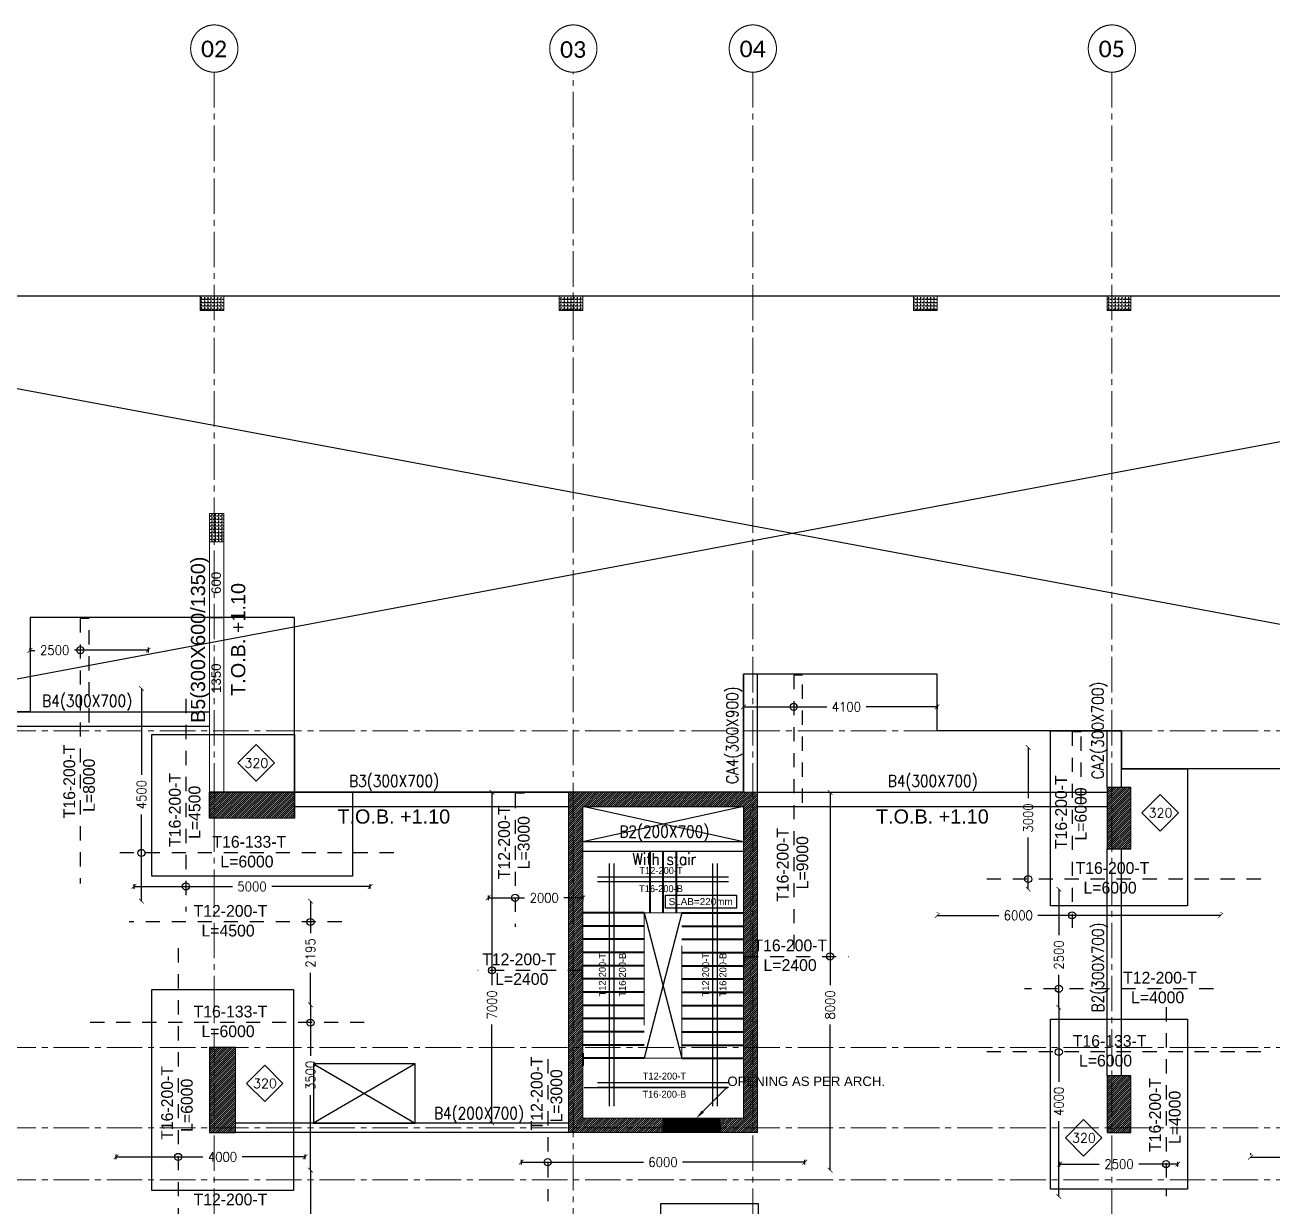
# Model space of a CAD drawing. Header units: millimetres. Extents: x -967280 to 3852, y 2833 to 1955156.
# Drawn here: x -736236 to -709839, y 603781 to 628777 of the extents above; entities that cross this region are included whole.
import ezdxf
from ezdxf import colors
from ezdxf.entities.mleader import LeaderData, LeaderLine
from ezdxf.enums import TextEntityAlignment as Align
from ezdxf.math import Vec2, Vec3

# ---------------------------------------------------------------- set-up
doc = ezdxf.new("R2010")
doc.units = ezdxf.units.MM
doc.header["$LTSCALE"] = 1000
doc.header["$PDMODE"] = 35
doc.header["$PDSIZE"] = 25
for name, pattern in [('$0$DASHED2', [0.375, 0.25, -0.125]), ('B05-FIRST FLOOR PLAN$0$DLINE', [0.55, 0.3, -0.25]), ('Columns_Structural070816$0$CENTER2', [1.125, 0.75, -0.125, 0.125, -0.125]), ('HIDDEN', [0.375, 0.25, -0.125]), ('HRZN_Line-Ptrn-Sold', [9144001.0, 9144000.0, -1]), ('Overhead', [3.96875, 2.38125, -1.5875]), ('XREF-ST-FRAMING 1ST FLOOR$0$CENTER', [50.8, 31.75, -6.35, 6.35, -6.35])]:
    doc.linetypes.add(name, pattern=pattern)
for name, color, linetype, lineweight in [('A-AX-ATT-100', 7, 'HRZN_Line-Ptrn-Sold', 18), ('A-STAIR', 1, 'HRZN_Line-Ptrn-Sold', 13), ('BEAMS', 3, 'HRZN_Line-Ptrn-Sold', 18), ('S - column', 6, 'Continuous', 60), ('S - stair', 3, 'Continuous', 40), ('ST-000-AXIS', 9, 'Columns_Structural070816$0$CENTER2', 9), ('ST-203-SLAB-TXT', 7, 'Continuous', 30), ('ST-206-SLAB-DIM', 1, 'Continuous', 20), ('ST-RFT-BOT', 2, '$0$DASHED2', 30), ('ST-RFT-TOP', 5, '$0$DASHED2', 30)]:
    doc.layers.add(name, color=color, linetype=linetype, lineweight=lineweight)
for name, color, linetype in [('B05-FIRST FLOOR PLAN$0$STR_ROOF RFT$0$S-SYMB', 30, 'Continuous'), ('R.C. footing', 4, 'Continuous'), ('S - col hach', 1, 'Continuous'), ('S - dot', 1, 'Continuous'), ('S -Beams', 2, 'Continuous'), ('S-OPENING', 4, 'Continuous'), ('S-TEXT', 2, 'Continuous'), ('SLAB', 210, 'Continuous')]:
    doc.layers.add(name, color=color, linetype=linetype)
doc.styles.add('Arial_3', font='arial.ttf', dxfattribs={"height": 7999.15942})
doc.styles.add('B05-FIRST FLOOR PLAN$0$XS-Roof RFT$0$T25-100', font='STENCIL.shx', dxfattribs={"height": 250})
doc.styles.add('Calibri_2', font='calibri.ttf', dxfattribs={"height": 300})
doc.styles.add('ROMANC', font='romanc.shx')
doc.styles.add('ST-DIM', font='romans.shx', dxfattribs={"width": 0.85})
doc.styles.add('TUNELNO', font='romans.shx', dxfattribs={"width": 0.9})
doc.styles.add('TXT DIM 25', font='arial.ttf')
doc.styles.add('XREF-ST-FRAMING 1ST FLOOR$0$STRECTURAL', font='arial.ttf')
doc.dimstyles.new('Copy(2) of DSEC', dxfattribs={"dimtxt": 200, "dimasz": 100, "dimexe": 50, "dimexo": 80, "dimgap": 100, "dimtad": 1, "dimdec": 0, "dimrnd": 5, "dimzin": 0, "dimdsep": 46, "dimtxsty": 'TUNELNO', "dimblk": 'ARCHTICK', "dimcen": 0.09, "dimclrd": 1, "dimclre": 1, "dimclrt": 3, "dimadec": 0, "dimazin": 0, "dimtfac": 0.78125, "dimtdec": 0, "dimtix": 1, "dimtmove": 2, "dimatfit": 3, "dimldrblk": 'ARCHTICK', "dimfxl": 1, "dimtolj": 1, "dimtzin": 0, "dimarcsym": 0})
pattern_1 = [(45, (193250.144, -596912.31), (-22.4506403, 22.4506403), [])]
pattern_2 = [(90, (613578.686, -423037.37), (-69.85, 4e-15), [50.8, -19.05]), (180, (613578.686, -423037.37), (-9e-15, -69.85), [50.8, -19.05])]

# ---------------------------------------------------------------- blocks, each defined once
blk = doc.blocks.new('FROM FOUNDATION TO UPPER LOWER BASEMENT_COLUMNS(new2)')
at = {"layer": 'S - col hach'}
h = blk.add_hatch(dxfattribs=at)
h.set_pattern_fill('ANSI31', color=256, scale=10)
h.set_pattern_definition([(45, (193250.144, -596912.31), (-22.4506403, 22.4506403), [])])
h.paths.add_polyline_path([(427199, 635190), (427199, 635740), (425399, 635740), (425399, 635190)])
h = blk.add_hatch(dxfattribs=at)
h.set_pattern_fill('ANSI31', color=256, scale=10)
h.set_pattern_definition([(45, (907727.56, 223202.353), (-22.4506403, 22.4506403), [])])
h.paths.add_polyline_path([(436699, 635440), (436699, 628840), (436199, 628840), (436199, 628540), (436999, 628540), (436999, 635740), (432999, 635740), (432999, 628540), (433299, 628540), (434999, 628540), (434999, 628840), (433299, 628840), (433299, 635440)])
h = blk.add_hatch(dxfattribs=at)
h.set_pattern_fill('ANSI31', color=256, scale=10)
h.set_pattern_definition(pattern_1)
h.paths.add_polyline_path([(444899, 634540), (444899, 635840), (444399, 635840), (444399, 634540)])
h = blk.add_hatch(dxfattribs=at)
h.set_pattern_fill('ANSI31', color=256, scale=10)
h.set_pattern_definition([(45, (-119733.897, -851549.915), (-22.4506403, 22.4506403), [])])
h.paths.add_polyline_path([(425949, 630340), (425399, 630340), (425399, 628540), (425949, 628540)])
h = blk.add_hatch(dxfattribs=at)
h.set_pattern_fill('ANSI31', color=256, scale=10)
h.set_pattern_definition(pattern_1)
h.paths.add_polyline_path([(444899, 628540), (444899, 629740), (444399, 629740), (444399, 628540)])
at = {"layer": 'S - column', "lineweight": 15}
for points in [[(427199, 635190), (425399, 635190), (425399, 635740), (427199, 635740)], [(444399, 634540), (444899, 634540), (444899, 635840), (444399, 635840)], [(425949, 630340), (425399, 630340), (425399, 628540), (425949, 628540)], [(444399, 628540), (444899, 628540), (444899, 629740), (444399, 629740)]]:
    blk.add_lwpolyline(points, close=True, dxfattribs=at)
blk.add_lwpolyline([(433299, 628840), (433299, 635440), (436699, 635440), (436699, 628840), (436199, 628840), (436199, 628540), (436999, 628540), (436999, 635740), (432999, 635740), (432999, 628540), (433299, 628540), (434999, 628540), (434999, 628840), (433299, 628840)], dxfattribs=at)
at = {"layer": 'ST-RFT-BOT', "color": 7, "linetype": 'Continuous', "ltscale": 30}
blk.add_line((427199, 635190), (427199, 635559), dxfattribs=at)
for points in [[(427199, 635190), (427199, 635740), (425399, 635740), (425399, 635190)], [(425399, 635190), (425399, 635740), (427199, 635740), (427199, 635190)], [(444899, 635840), (444399, 635840), (444399, 634540), (444899, 634540)], [(425949, 630340), (425399, 630340), (425399, 628540), (425949, 628540)], [(444899, 629740), (444399, 629740), (444399, 628540), (444899, 628540)]]:
    blk.add_lwpolyline(points, dxfattribs=at)
blk = doc.blocks.new('str col s')
at = {"layer": 'S - col hach', "true_color": 0xcd6928}
h = blk.add_hatch(dxfattribs=at)
h.set_pattern_fill('ANGLE', color=32, scale=10, angle=90)
h.set_pattern_definition(pattern_2)
h.paths.add_polyline_path([(-18450, -300), (-18450, 0), (-18950, 0), (-18950, -300)])
h = blk.add_hatch(dxfattribs=at)
h.set_pattern_fill('ANGLE', color=32, scale=10, angle=90)
h.set_pattern_definition(pattern_2)
h.paths.add_polyline_path([(-3850, 0), (-3850, -300), (-3350, -300), (-3350, 0)])
h = blk.add_hatch(dxfattribs=at)
h.set_pattern_fill('ANGLE', color=32, scale=10, angle=90)
h.set_pattern_definition(pattern_2)
h.paths.add_polyline_path([(-10850, -300), (-10850, 0), (-11350, 0), (-11350, -300)])
h = blk.add_hatch(dxfattribs=at)
h.set_pattern_fill('ANGLE', color=32, scale=10, angle=90)
h.set_pattern_definition(pattern_2)
h.paths.add_polyline_path([(750, 0), (250, 0), (250, -300), (750, -300)])
at = {"layer": 'S - column', "lineweight": 15}
for points in [[(-18450, 0), (-18950, 0), (-18950, -300), (-18450, -300)], [(-3350, 0), (-3850, 0), (-3850, -300), (-3350, -300)], [(-10850, 0), (-11350, 0), (-11350, -300), (-10850, -300)], [(750, 0), (250, 0), (250, -300), (750, -300)]]:
    blk.add_lwpolyline(points, close=True, dxfattribs=at)
blk = doc.blocks.new('str col up n')
at = {"layer": 'S - col hach', "true_color": 0xcd6928}
h = blk.add_hatch(dxfattribs=at)
h.set_pattern_fill('ANGLE', color=32, scale=10, angle=90)
h.set_pattern_definition([(90, (-425698.87, -541339.72), (-69.85, 4e-15), [50.8, -19.05]), (180, (-425698.87, -541339.72), (-9e-15, -69.85), [50.8, -19.05])])
h.paths.add_polyline_path([(0, 300), (-300, 300), (-300, -300), (0, -300)])
at = {"layer": 'S - column', "lineweight": 15}
blk.add_lwpolyline([(0, 300), (-300, 300), (-300, -300), (0, -300)], close=True, dxfattribs=at)
blk = doc.blocks.new('_ArchTick')
at = {"color": 0, "linetype": 'ByBlock', "const_width": 0.15}
blk.add_lwpolyline([(-0.5, -0.5), (0.5, 0.5)], dxfattribs=at)
blk = doc.blocks.new('*D591')
at = {"layer": 'Defpoints', "color": 0, "transparency": 16777216}
for p in [(-719163, 612537), (-719193, 604539), (-719163, 604539)]:
    blk.add_point(p, dxfattribs=at)
at = {"layer": 'ST-206-SLAB-DIM', "color": 1, "lineweight": -2, "transparency": 16777216}
for p, q in [((-719193, 612537), (-719193, 608455)), ((-719193, 604539), (-719193, 607621))]:
    blk.add_line(p, q, dxfattribs=at)
at = {"layer": 'ST-206-SLAB-DIM', "color": 1, "lineweight": -2, "transparency": 16777216, "xscale": 100, "yscale": 100, "zscale": 100}
for p, rotation in [((-719193, 612537), 90), ((-719193, 604539), 270)]:
    blk.add_blockref('_ArchTick', p, dxfattribs=dict(at, rotation=rotation))
at = {"layer": 'ST-206-SLAB-DIM', "color": 3, "transparency": 16777216, "insert": (-719193, 608038), "char_height": 200, "attachment_point": 5, "rotation": 90, "style": 'TUNELNO'}
blk.add_mtext('\\A1;8000', dxfattribs=at)
blk = doc.blocks.new('*D592')
at = {"layer": 'Defpoints', "color": 0, "transparency": 16777216}
for p in [(-726309, 612537), (-726351, 605539), (-726309, 605539)]:
    blk.add_point(p, dxfattribs=at)
at = {"layer": 'ST-206-SLAB-DIM', "color": 1, "lineweight": -2, "transparency": 16777216}
for p, q in [((-726389, 612537), (-726401, 612537)), ((-726351, 612537), (-726351, 608455)), ((-726351, 605539), (-726351, 607621)), ((-726389, 605539), (-726401, 605539))]:
    blk.add_line(p, q, dxfattribs=at)
at = {"layer": 'ST-206-SLAB-DIM', "color": 1, "lineweight": -2, "transparency": 16777216, "xscale": 100, "yscale": 100, "zscale": 100}
for p, rotation in [((-726351, 612537), 90), ((-726351, 605539), 270)]:
    blk.add_blockref('_ArchTick', p, dxfattribs=dict(at, rotation=rotation))
at = {"layer": 'ST-206-SLAB-DIM', "color": 3, "transparency": 16777216, "insert": (-726351, 608038), "char_height": 200, "attachment_point": 5, "rotation": 90, "style": 'TUNELNO'}
blk.add_mtext('\\A1;7000', dxfattribs=at)
blk = doc.blocks.new('*D593')
at = {"layer": 'Defpoints', "color": 0, "transparency": 16777216}
for p in [(-714323, 607985), (-714353, 603984), (-714323, 603984)]:
    blk.add_point(p, dxfattribs=at)
at = {"layer": 'ST-206-SLAB-DIM', "color": 1, "lineweight": -2, "transparency": 16777216}
for p, q in [((-714353, 607985), (-714353, 606413)), ((-714353, 603984), (-714353, 605578))]:
    blk.add_line(p, q, dxfattribs=at)
at = {"layer": 'ST-206-SLAB-DIM', "color": 1, "lineweight": -2, "transparency": 16777216, "xscale": 100, "yscale": 100, "zscale": 100}
for p, rotation in [((-714353, 607985), 90), ((-714353, 603984), 270)]:
    blk.add_blockref('_ArchTick', p, dxfattribs=dict(at, rotation=rotation))
at = {"layer": 'ST-206-SLAB-DIM', "color": 3, "transparency": 16777216, "insert": (-714353, 605995), "char_height": 200, "attachment_point": 5, "rotation": 90, "style": 'TUNELNO'}
blk.add_mtext('\\A1;4000', dxfattribs=at)
blk = doc.blocks.new('*D594')
at = {"layer": 'Defpoints', "color": 0, "transparency": 16777216}
for p in [(-733740, 614735), (-733770, 610234), (-733740, 610234)]:
    blk.add_point(p, dxfattribs=at)
at = {"layer": 'ST-206-SLAB-DIM', "color": 1, "lineweight": -2, "transparency": 16777216}
for p, q in [((-733770, 614735), (-733770, 612905)), ((-733770, 610234), (-733770, 612070))]:
    blk.add_line(p, q, dxfattribs=at)
at = {"layer": 'ST-206-SLAB-DIM', "color": 1, "lineweight": -2, "transparency": 16777216, "xscale": 100, "yscale": 100, "zscale": 100}
for p, rotation in [((-733770, 614735), 90), ((-733770, 610234), 270)]:
    blk.add_blockref('_ArchTick', p, dxfattribs=dict(at, rotation=rotation))
at = {"layer": 'ST-206-SLAB-DIM', "color": 3, "transparency": 16777216, "insert": (-733770, 612487), "char_height": 200, "attachment_point": 5, "rotation": 90, "style": 'TUNELNO'}
blk.add_mtext('\\A1;4500', dxfattribs=at)
blk = doc.blocks.new('*D595')
at = {"layer": 'Defpoints', "color": 0, "transparency": 16777216}
for p in [(-730163, 608040), (-730193, 604539), (-730163, 604539)]:
    blk.add_point(p, dxfattribs=at)
at = {"layer": 'ST-206-SLAB-DIM', "color": 1, "lineweight": -2, "transparency": 16777216}
for p, q in [((-730193, 608040), (-730193, 606963)), ((-730193, 604539), (-730193, 606128))]:
    blk.add_line(p, q, dxfattribs=at)
at = {"layer": 'ST-206-SLAB-DIM', "color": 1, "lineweight": -2, "transparency": 16777216, "xscale": 100, "yscale": 100, "zscale": 100}
for p, rotation in [((-730193, 608040), 90), ((-730193, 604539), 270)]:
    blk.add_blockref('_ArchTick', p, dxfattribs=dict(at, rotation=rotation))
at = {"layer": 'ST-206-SLAB-DIM', "color": 3, "transparency": 16777216, "insert": (-730193, 606545), "char_height": 200, "attachment_point": 5, "rotation": 90, "style": 'TUNELNO'}
blk.add_mtext('\\A1;3500', dxfattribs=at)
blk = doc.blocks.new('*D602')
at = {"layer": 'Defpoints', "color": 0, "transparency": 16777216}
for p in [(-714971, 613485), (-715001, 610484), (-714971, 610484)]:
    blk.add_point(p, dxfattribs=at)
at = {"layer": 'ST-206-SLAB-DIM', "color": 1, "lineweight": -2, "transparency": 16777216}
for p, q in [((-715001, 613485), (-715001, 612413)), ((-715001, 610484), (-715001, 611578))]:
    blk.add_line(p, q, dxfattribs=at)
at = {"layer": 'ST-206-SLAB-DIM', "color": 1, "lineweight": -2, "transparency": 16777216, "xscale": 100, "yscale": 100, "zscale": 100}
for p, rotation in [((-715001, 613485), 90), ((-715001, 610484), 270)]:
    blk.add_blockref('_ArchTick', p, dxfattribs=dict(at, rotation=rotation))
at = {"layer": 'ST-206-SLAB-DIM', "color": 3, "transparency": 16777216, "insert": (-715001, 611995), "char_height": 200, "attachment_point": 5, "rotation": 90, "style": 'TUNELNO'}
blk.add_mtext('\\A1;3000', dxfattribs=at)
blk = doc.blocks.new('*D604')
at = {"layer": 'Defpoints', "color": 0, "transparency": 16777216}
for p in [(-710296, 604817), (-706796, 604817), (-706796, 604817)]:
    blk.add_point(p, dxfattribs=at)
at = {"layer": 'ST-206-SLAB-DIM', "color": 1, "lineweight": -2, "transparency": 16777216}
for p, q in [((-710296, 604897), (-710296, 604867)), ((-710296, 604817), (-708963, 604817)), ((-706796, 604817), (-708129, 604817)), ((-706796, 604897), (-706796, 604867))]:
    blk.add_line(p, q, dxfattribs=at)
at = {"layer": 'ST-206-SLAB-DIM', "color": 1, "lineweight": -2, "transparency": 16777216, "xscale": 100, "yscale": 100, "zscale": 100, "rotation": 180}
blk.add_blockref('_ArchTick', (-710296, 604817), dxfattribs=at)
at = {"layer": 'ST-206-SLAB-DIM', "color": 1, "lineweight": -2, "transparency": 16777216, "xscale": 100, "yscale": 100, "zscale": 100}
blk.add_blockref('_ArchTick', (-706796, 604817), dxfattribs=at)
at = {"layer": 'ST-206-SLAB-DIM', "color": 3, "transparency": 16777216, "insert": (-708546, 604817), "char_height": 200, "attachment_point": 5, "style": 'TUNELNO'}
blk.add_mtext('\\A1;3500', dxfattribs=at)
blk = doc.blocks.new('*D606')
at = {"layer": 'Defpoints', "color": 0, "transparency": 16777216}
for p in [(-730306, 604821), (-734307, 604691), (-730306, 604691)]:
    blk.add_point(p, dxfattribs=at)
at = {"layer": 'ST-206-SLAB-DIM', "color": 1, "lineweight": -2, "transparency": 16777216}
for p, q in [((-734307, 604771), (-734307, 604871)), ((-734307, 604821), (-732471, 604821)), ((-730306, 604821), (-731637, 604821)), ((-730306, 604771), (-730306, 604871))]:
    blk.add_line(p, q, dxfattribs=at)
at = {"layer": 'ST-206-SLAB-DIM', "color": 1, "lineweight": -2, "transparency": 16777216, "xscale": 100, "yscale": 100, "zscale": 100, "rotation": 180}
blk.add_blockref('_ArchTick', (-734307, 604821), dxfattribs=at)
at = {"layer": 'ST-206-SLAB-DIM', "color": 1, "lineweight": -2, "transparency": 16777216, "xscale": 100, "yscale": 100, "zscale": 100}
blk.add_blockref('_ArchTick', (-730306, 604821), dxfattribs=at)
at = {"layer": 'ST-206-SLAB-DIM', "color": 3, "transparency": 16777216, "insert": (-732054, 604821), "char_height": 200, "attachment_point": 5, "style": 'TUNELNO'}
blk.add_mtext('\\A1;4000', dxfattribs=at)
blk = doc.blocks.new('*D607')
at = {"layer": 'Defpoints', "color": 0, "transparency": 16777216}
for p in [(-733927, 610414), (-728926, 610545), (-728926, 610414)]:
    blk.add_point(p, dxfattribs=at)
at = {"layer": 'ST-206-SLAB-DIM', "color": 1, "lineweight": -2, "transparency": 16777216}
for p, q in [((-733927, 610494), (-733927, 610595)), ((-728926, 610494), (-728926, 610595)), ((-733927, 610545), (-731846, 610545)), ((-728926, 610545), (-731012, 610545))]:
    blk.add_line(p, q, dxfattribs=at)
at = {"layer": 'ST-206-SLAB-DIM', "color": 1, "lineweight": -2, "transparency": 16777216, "xscale": 100, "yscale": 100, "zscale": 100, "rotation": 180}
blk.add_blockref('_ArchTick', (-733927, 610545), dxfattribs=at)
at = {"layer": 'ST-206-SLAB-DIM', "color": 1, "lineweight": -2, "transparency": 16777216, "xscale": 100, "yscale": 100, "zscale": 100}
blk.add_blockref('_ArchTick', (-728926, 610545), dxfattribs=at)
at = {"layer": 'ST-206-SLAB-DIM', "color": 3, "transparency": 16777216, "insert": (-731429, 610545), "char_height": 200, "attachment_point": 5, "style": 'TUNELNO'}
blk.add_mtext('\\A1;5000', dxfattribs=at)
blk = doc.blocks.new('*D608')
at = {"layer": 'Defpoints', "color": 0, "transparency": 16777216}
for p in [(-726430, 610435), (-724429, 610435), (-724429, 610304)]:
    blk.add_point(p, dxfattribs=at)
at = {"layer": 'ST-206-SLAB-DIM', "color": 1, "lineweight": -2, "transparency": 16777216}
for p, q in [((-726430, 610355), (-726430, 610254)), ((-724429, 610355), (-724429, 610254)), ((-726430, 610304), (-725662, 610304)), ((-724429, 610304), (-724828, 610304))]:
    blk.add_line(p, q, dxfattribs=at)
at = {"layer": 'ST-206-SLAB-DIM', "color": 1, "lineweight": -2, "transparency": 16777216, "xscale": 100, "yscale": 100, "zscale": 100, "rotation": 180}
blk.add_blockref('_ArchTick', (-726430, 610304), dxfattribs=at)
at = {"layer": 'ST-206-SLAB-DIM', "color": 1, "lineweight": -2, "transparency": 16777216, "xscale": 100, "yscale": 100, "zscale": 100}
blk.add_blockref('_ArchTick', (-724429, 610304), dxfattribs=at)
at = {"layer": 'ST-206-SLAB-DIM', "color": 3, "transparency": 16777216, "insert": (-725245, 610304), "char_height": 200, "attachment_point": 5, "style": 'TUNELNO'}
blk.add_mtext('\\A1;2000', dxfattribs=at)
blk = doc.blocks.new('*D609')
at = {"layer": 'Defpoints', "color": 0, "transparency": 16777216}
for p in [(-721029, 614476), (-716929, 614479), (-716929, 614346)]:
    blk.add_point(p, dxfattribs=at)
at = {"layer": 'ST-206-SLAB-DIM', "color": 1, "lineweight": -2, "transparency": 16777216}
for p, q in [((-721029, 614396), (-721029, 614293)), ((-721029, 614343), (-719265, 614344)), ((-716929, 614346), (-718430, 614345)), ((-716929, 614399), (-716929, 614296))]:
    blk.add_line(p, q, dxfattribs=at)
at = {"layer": 'ST-206-SLAB-DIM', "color": 1, "lineweight": -2, "transparency": 16777216, "xscale": 100, "yscale": 100, "zscale": 100}
for p, rotation in [((-721029, 614343), 180.0407323832053), ((-716929, 614346), 0.0407323832052544)]:
    blk.add_blockref('_ArchTick', p, dxfattribs=dict(at, rotation=rotation))
at = {"layer": 'ST-206-SLAB-DIM', "color": 3, "transparency": 16777216, "insert": (-718848, 614344), "char_height": 200, "attachment_point": 5, "rotation": 0.0407, "style": 'TUNELNO'}
blk.add_mtext('\\A1;4100', dxfattribs=at)
blk = doc.blocks.new('*D610')
at = {"layer": 'Defpoints', "color": 0, "transparency": 16777216}
for p in [(-725729, 604579), (-719728, 604710), (-719728, 604579)]:
    blk.add_point(p, dxfattribs=at)
at = {"layer": 'ST-206-SLAB-DIM', "color": 1, "lineweight": -2, "transparency": 16777216}
for p, q in [((-725729, 604659), (-725729, 604760)), ((-725729, 604710), (-723142, 604710)), ((-719728, 604710), (-722316, 604710)), ((-719728, 604659), (-719728, 604760))]:
    blk.add_line(p, q, dxfattribs=at)
at = {"layer": 'ST-206-SLAB-DIM', "color": 1, "lineweight": -2, "transparency": 16777216, "xscale": 100, "yscale": 100, "zscale": 100, "rotation": 180}
blk.add_blockref('_ArchTick', (-725729, 604710), dxfattribs=at)
at = {"layer": 'ST-206-SLAB-DIM', "color": 1, "lineweight": -2, "transparency": 16777216, "xscale": 100, "yscale": 100, "zscale": 100}
blk.add_blockref('_ArchTick', (-719728, 604710), dxfattribs=at)
at = {"layer": 'ST-206-SLAB-DIM', "color": 3, "transparency": 16777216, "insert": (-722729, 604710), "char_height": 200, "attachment_point": 5, "style": 'TUNELNO'}
blk.add_mtext('\\A1;6000', dxfattribs=at)
blk = doc.blocks.new('*D611')
at = {"layer": 'Defpoints', "color": 0, "transparency": 16777216}
for p in [(-714332, 604539), (-711831, 604669), (-711831, 604539)]:
    blk.add_point(p, dxfattribs=at)
at = {"layer": 'ST-206-SLAB-DIM', "color": 1, "lineweight": -2, "transparency": 16777216}
for p, q in [((-714332, 604619), (-714332, 604719)), ((-714332, 604669), (-713496, 604669)), ((-711831, 604669), (-712662, 604669)), ((-711831, 604619), (-711831, 604719))]:
    blk.add_line(p, q, dxfattribs=at)
at = {"layer": 'ST-206-SLAB-DIM', "color": 1, "lineweight": -2, "transparency": 16777216, "xscale": 100, "yscale": 100, "zscale": 100, "rotation": 180}
blk.add_blockref('_ArchTick', (-714332, 604669), dxfattribs=at)
at = {"layer": 'ST-206-SLAB-DIM', "color": 1, "lineweight": -2, "transparency": 16777216, "xscale": 100, "yscale": 100, "zscale": 100}
blk.add_blockref('_ArchTick', (-711831, 604669), dxfattribs=at)
at = {"layer": 'ST-206-SLAB-DIM', "color": 3, "transparency": 16777216, "insert": (-713079, 604669), "char_height": 200, "attachment_point": 5, "style": 'TUNELNO'}
blk.add_mtext('\\A1;2500', dxfattribs=at)
blk = doc.blocks.new('*D614')
at = {"layer": 'Defpoints', "color": 0, "transparency": 16777216}
for p in [(-716926, 609916), (-710926, 609933), (-710926, 609916)]:
    blk.add_point(p, dxfattribs=at)
at = {"layer": 'ST-206-SLAB-DIM', "color": 1, "lineweight": -2, "transparency": 16777216}
for p, q in [((-716926, 609996), (-716926, 609983)), ((-716926, 609933), (-715624, 609933)), ((-710926, 609933), (-714798, 609933)), ((-710926, 609996), (-710926, 609983))]:
    blk.add_line(p, q, dxfattribs=at)
at = {"layer": 'ST-206-SLAB-DIM', "color": 1, "lineweight": -2, "transparency": 16777216, "xscale": 100, "yscale": 100, "zscale": 100, "rotation": 180}
blk.add_blockref('_ArchTick', (-716926, 609933), dxfattribs=at)
at = {"layer": 'ST-206-SLAB-DIM', "color": 1, "lineweight": -2, "transparency": 16777216, "xscale": 100, "yscale": 100, "zscale": 100}
blk.add_blockref('_ArchTick', (-710926, 609933), dxfattribs=at)
at = {"layer": 'ST-206-SLAB-DIM', "color": 3, "transparency": 16777216, "insert": (-715211, 609933), "char_height": 200, "attachment_point": 5, "style": 'TUNELNO'}
blk.add_mtext('\\A1;6000', dxfattribs=at)
blk = doc.blocks.new('*D620')
at = {"layer": 'Defpoints', "color": 0, "transparency": 16777216}
for p in [(-714322, 610484), (-714352, 607985), (-714322, 607985)]:
    blk.add_point(p, dxfattribs=at)
at = {"layer": 'ST-206-SLAB-DIM', "color": 1, "lineweight": -2, "transparency": 16777216}
for p, q in [((-714352, 610484), (-714352, 609511)), ((-714352, 607985), (-714352, 608677))]:
    blk.add_line(p, q, dxfattribs=at)
at = {"layer": 'ST-206-SLAB-DIM', "color": 1, "lineweight": -2, "transparency": 16777216, "xscale": 100, "yscale": 100, "zscale": 100}
for p, rotation in [((-714352, 610484), 90), ((-714352, 607985), 270)]:
    blk.add_blockref('_ArchTick', p, dxfattribs=dict(at, rotation=rotation))
at = {"layer": 'ST-206-SLAB-DIM', "color": 3, "transparency": 16777216, "insert": (-714352, 609094), "char_height": 200, "attachment_point": 5, "rotation": 90, "style": 'TUNELNO'}
blk.add_mtext('\\A1;2500', dxfattribs=at)
blk = doc.blocks.new('*D621')
at = {"layer": 'Defpoints', "color": 0, "transparency": 16777216}
for p in [(-730163, 610234), (-730193, 608040), (-730163, 608040)]:
    blk.add_point(p, dxfattribs=at)
at = {"layer": 'ST-206-SLAB-DIM', "color": 1, "lineweight": -2, "transparency": 16777216}
for p, q in [((-730193, 610234), (-730193, 609555)), ((-730193, 608040), (-730193, 608720))]:
    blk.add_line(p, q, dxfattribs=at)
at = {"layer": 'ST-206-SLAB-DIM', "color": 1, "lineweight": -2, "transparency": 16777216, "xscale": 100, "yscale": 100, "zscale": 100}
for p, rotation in [((-730193, 610234), 90), ((-730193, 608040), 270)]:
    blk.add_blockref('_ArchTick', p, dxfattribs=dict(at, rotation=rotation))
at = {"layer": 'ST-206-SLAB-DIM', "color": 3, "transparency": 16777216, "insert": (-730193, 609137), "char_height": 200, "attachment_point": 5, "rotation": 90, "style": 'TUNELNO'}
blk.add_mtext('\\A1;2195', dxfattribs=at)
blk = doc.blocks.new('*D622')
at = {"layer": 'Defpoints', "color": 0, "transparency": 16777216}
for p in [(-730163, 604539), (-730193, 601740), (-730163, 601740)]:
    blk.add_point(p, dxfattribs=at)
at = {"layer": 'ST-206-SLAB-DIM', "color": 1, "lineweight": -2, "transparency": 16777216}
for p, q in [((-730243, 604539), (-730243, 604539)), ((-730193, 604539), (-730193, 603555)), ((-730193, 601740), (-730193, 602720)), ((-730243, 601740), (-730243, 601740))]:
    blk.add_line(p, q, dxfattribs=at)
at = {"layer": 'ST-206-SLAB-DIM', "color": 1, "lineweight": -2, "transparency": 16777216, "xscale": 100, "yscale": 100, "zscale": 100}
for p, rotation in [((-730193, 604539), 89.99795306700649), ((-730193, 601740), 269.9979530670066)]:
    blk.add_blockref('_ArchTick', p, dxfattribs=dict(at, rotation=rotation))
at = {"layer": 'ST-206-SLAB-DIM', "color": 3, "transparency": 16777216, "insert": (-730193, 603137), "char_height": 200, "attachment_point": 5, "rotation": 89.998, "style": 'TUNELNO'}
blk.add_mtext('\\A1;2800', dxfattribs=at)
blk = doc.blocks.new('*D647')
at = {"layer": 'Defpoints', "color": 0, "transparency": 16777216}
for p in [(-736129, 615676), (-733629, 615679), (-733629, 615544)]:
    blk.add_point(p, dxfattribs=at)
at = {"layer": 'ST-206-SLAB-DIM', "color": 1, "lineweight": -2, "transparency": 16777216}
for p, q in [((-736129, 615596), (-736128, 615491)), ((-733629, 615599), (-733628, 615494)), ((-736129, 615541), (-736024, 615541)), ((-733629, 615544), (-735189, 615542))]:
    blk.add_line(p, q, dxfattribs=at)
at = {"layer": 'ST-206-SLAB-DIM', "color": 1, "lineweight": -2, "transparency": 16777216, "xscale": 100, "yscale": 100, "zscale": 100}
for p, rotation in [((-736129, 615541), 180.066801050317), ((-733629, 615544), 0.0668010503170293)]:
    blk.add_blockref('_ArchTick', p, dxfattribs=dict(at, rotation=rotation))
at = {"layer": 'ST-206-SLAB-DIM', "color": 3, "transparency": 16777216, "insert": (-735607, 615544), "char_height": 200, "attachment_point": 5, "rotation": 0.0668, "style": 'TUNELNO'}
blk.add_mtext('\\A1;2500', dxfattribs=at)
blk = doc.blocks.new('Grid - HRZN_G-Datm-Grid-Head-1554275-FIRST FLOOR FFL_1_')
at = {"layer": 'A-AX-ATT-100'}
blk.add_circle((0, 0), 5, dxfattribs=at)
blk = doc.blocks.new('AXES-00')
at = {"layer": 'ST-000-AXIS'}
for p, q in [((525498.9, 750979.6), (525498.9, 695813.8)), ((533098.9, 695813.8), (533098.9, 750979.6)), ((536898.9, 750979.6), (536898.9, 695813.8)), ((544498.9, 750979.6), (544498.9, 695813.8)), ((575723.2, 737039.7), (505674.3, 737039.7)), ((575723.2, 730339.7), (505674.3, 730339.7)), ((575723.2, 728639.7), (505674.3, 728639.7)), ((575723.2, 727539.7), (505674.3, 727539.7))]:
    blk.add_line(p, q, dxfattribs=at)
at = {"layer": 'A-AX-ATT-100', "xscale": 99.99999999999993, "yscale": 99.99999999999993, "zscale": 99.99999999999993, "rotation": 180}
for p in [(525498.9, 751479.6), (536898.9, 751479.6), (544498.9, 751479.6)]:
    blk.add_blockref('Grid - HRZN_G-Datm-Grid-Head-1554275-FIRST FLOOR FFL_1_', p, dxfattribs=at)
at = {"layer": 'A-AX-ATT-100', "xscale": 99.99999999999993, "yscale": 99.99999999999993, "zscale": 99.99999999999993}
blk.add_blockref('Grid - HRZN_G-Datm-Grid-Head-1554275-FIRST FLOOR FFL_1_', (533098.9, 751479.6), dxfattribs=at)
at = {"layer": 'A-AX-ATT-100', "linetype": 'Continuous', "lineweight": 13, "char_height": 350, "width": 673.417, "attachment_point": 1, "style": 'Calibri_2'}
for s, insert in [('02', (525218, 751647.5)), ('03', (532817.7, 751634.5)), ('04', (536618, 751647.5)), ('05', (544218, 751647.5))]:
    blk.add_mtext(s, dxfattribs=dict(at, insert=insert))

msp = doc.modelspace()

# ---------------------------------------------------------------- hatches: boundary and pattern name
at = {"layer": 'S-OPENING', "ltscale": 30, "transparency": 33554483}
h = msp.add_hatch(dxfattribs=at)
h.set_pattern_fill('ANSI37', scale=5)
h.set_pattern_definition([(45, (167355.478, -97374.43), (-11.22532015, 11.22532015), []), (135, (167355.478, -97374.43), (-11.22532015, -11.22532015), [])])
h.paths.add_polyline_path([(-722728.7, 605637.4), (-721528.7, 605637.4), (-721528.7, 605337.4), (-722728.7, 605337.4)])

# ---------------------------------------------------------------- linework, layer by layer
at = {"layer": 'A-STAIR', "linetype": 'Overhead'}
msp.add_lwpolyline([(-722328.7, 609987.4), (-723128.7, 609987.4), (-723128.7, 606907.4), (-722328.7, 606907.4)], close=True, dxfattribs=at)
at = {"layer": 'B05-FIRST FLOOR PLAN$0$STR_ROOF RFT$0$S-SYMB'}
for centre in [(-735064.2, 615545.2), (-719964.2, 614345.2), (-733770.3, 611255.1), (-732829.5, 610544.8), (-715000.6, 610701.3), (-725861.4, 610304.5), (-730192.6, 609793), (-714070.5, 609932.6), (-719192.7, 609062.6), (-726350.9, 608768.6), (-714352.5, 608379.7), (-730192.6, 607663), (-714352.6, 607041.6), (-732992.8, 604821.4), (-725171, 604710), (-712082.2, 604669.1)]:
    msp.add_circle(centre, 75, dxfattribs=at)
at = {"layer": 'BEAMS'}
for p, q in [((-732328.7, 612537.4), (-732328.7, 617837.4)), ((-732028.7, 617837.4), (-732028.7, 612537.4))]:
    msp.add_line(p, q, dxfattribs=at)
at = {"layer": 'R.C. footing'}
msp.add_lwpolyline([(-692993.7, 623037.4), (-746928.7, 623037.4), (-746928.7, 578037.4), (-692993.7, 578037.4)], close=True, dxfattribs=at)
at = {"layer": 'S - dot'}
for p, q in [((-693293.7, 613037.4), (-746928.7, 623037.4)), ((-740128.7, 614237.4), (-693293.7, 623037.4)), ((-721028.7, 612237.4), (-724428.7, 611487.4)), ((-721028.7, 611487.4), (-724428.7, 612237.4)), ((-727978.7, 606787.4), (-730128.7, 605537.4)), ((-730128.7, 606787.4), (-727978.7, 605537.4))]:
    msp.add_line(p, q, dxfattribs=at)
at = {"layer": 'S - stair', "linetype": 'HIDDEN', "ltscale": 500}
for p, q in [((-723004.2, 609987.4), (-723004.2, 611287.4)), ((-722724.2, 609987.4), (-722724.2, 611287.4)), ((-722444.2, 609987.4), (-722444.2, 611287.4)), ((-723128.7, 609987.4), (-724428.7, 609987.4)), ((-722328.7, 609987.4), (-721028.7, 609987.4)), ((-723128.7, 609707.4), (-724428.7, 609707.4)), ((-722328.7, 609707.4), (-721028.7, 609707.4)), ((-723128.7, 609427.4), (-724428.7, 609427.4)), ((-722328.7, 609427.4), (-721028.7, 609427.4)), ((-723128.7, 609147.4), (-724428.7, 609147.4)), ((-722328.7, 609147.4), (-721028.7, 609147.4)), ((-723128.7, 608867.4), (-724428.7, 608867.4)), ((-722328.7, 608867.4), (-721028.7, 608867.4)), ((-723128.7, 608587.4), (-724428.7, 608587.4)), ((-722328.7, 608587.4), (-721028.7, 608587.4)), ((-723128.7, 608307.4), (-724428.7, 608307.4)), ((-722328.7, 608307.4), (-721028.7, 608307.4)), ((-723128.7, 608027.4), (-724428.7, 608027.4)), ((-722328.7, 608027.4), (-721028.7, 608027.4)), ((-723128.7, 607747.4), (-724428.7, 607747.4)), ((-722328.7, 607747.4), (-721028.7, 607747.4)), ((-723128.7, 607467.4), (-724428.7, 607467.4)), ((-722328.7, 607467.4), (-721028.7, 607467.4)), ((-723128.7, 607187.4), (-724428.7, 607187.4)), ((-722328.7, 607187.4), (-721028.7, 607187.4)), ((-723128.7, 606907.4), (-724428.7, 606907.4)), ((-722328.7, 606907.4), (-721028.7, 606907.4))]:
    msp.add_line(p, q, dxfattribs=at)
at = {"layer": 'S - stair', "ltscale": 500}
msp.add_line((-724428.7, 607017.4), (-724428.7, 606747.4), dxfattribs=at)
at = {"layer": 'S -Beams'}
for p, q in [((-721028.7, 612537.4), (-721028.7, 615037.4)), ((-720728.7, 612537.4), (-720728.7, 615037.4)), ((-738828.7, 614237.4), (-732328.7, 614237.4)), ((-738828.7, 613937.4), (-732328.7, 613937.4)), ((-730528.7, 612537.4), (-724728.7, 612537.4)), ((-720728.7, 612537.4), (-713328.7, 612537.4)), ((-730528.7, 612237.4), (-724728.7, 612237.4)), ((-720728.7, 612237.4), (-713328.7, 612237.4)), ((-721028.7, 611287.4), (-724428.7, 611287.4)), ((-724728.7, 605537.4), (-731778.7, 605537.4)), ((-724728.7, 605337.4), (-731778.7, 605337.4))]:
    msp.add_line(p, q, dxfattribs=at)
at = {"layer": 'S -Beams', "ltscale": 30}
for p, q in [((-713328.7, 612637.4), (-713328.7, 613837.4)), ((-713028.7, 612637.4), (-713028.7, 613837.4)), ((-713328.7, 606537.4), (-713328.7, 611337.4)), ((-713028.7, 606537.4), (-713028.7, 611337.4))]:
    msp.add_line(p, q, dxfattribs=at)
at = {"layer": 'S -Beams', "color": 4, "ltscale": 30}
msp.add_lwpolyline([(-712857.1, 583987.4), (-712857.1, 588037.4), (-692993.7, 588037.4), (-692993.7, 596837.4), (-695613.7, 596837.4), (-695613.7, 604237.4), (-692993.7, 604237.4), (-692993.7, 613037.4), (-713028.7, 613037.4), (-713028.7, 613837.4), (-716928.7, 613837.4), (-716928.7, 615037.4), (-721028.7, 615037.4), (-721028.7, 612537.4), (-730528.7, 612537.4), (-730528.7, 616237.4), (-736128.7, 616237.4), (-736128.7, 614237.4), (-740128.7, 614237.4), (-740128.7, 608237.4), (-740928.7, 608237.4), (-740928.7, 592837.4), (-740128.7, 592837.4), (-740128.7, 583987.4)], close=True, dxfattribs=at)
at = {"layer": 'S -Beams'}
for points in [[(-724428.7, 612237.4), (-721028.7, 612237.4), (-721028.7, 611487.4), (-724428.7, 611487.4)], [(-727978.7, 606787.4), (-730128.7, 606787.4), (-730128.7, 605537.4), (-727978.7, 605537.4)]]:
    msp.add_lwpolyline(points, close=True, dxfattribs=at)
at = {"layer": 'S-OPENING', "color": 4, "ltscale": 30}
msp.add_lwpolyline([(-722728.7, 605637.4), (-721528.7, 605637.4), (-721528.7, 605337.4), (-722728.7, 605337.4)], close=True, dxfattribs=at)
at = {"layer": 'S-TEXT', "color": 7, "true_color": 0xffffff}
for points in [[(-731341.9, 612771.4), (-730954.7, 613158.6), (-731341.9, 613545.7), (-731729, 613158.6)], [(-712205, 611718.3), (-711817.8, 612105.5), (-712205, 612492.6), (-712592.1, 612105.5)], [(-731161.3, 605990.2), (-730774.2, 606377.4), (-731161.3, 606764.5), (-731548.5, 606377.4)], [(-713826.5, 604837.8), (-713439.3, 605225), (-713826.5, 605612.1), (-714213.6, 605225)]]:
    msp.add_lwpolyline(points, close=True, dxfattribs=at)
at = {"layer": 'SLAB', "color": 2, "linetype": 'Continuous', "ltscale": 30}
for points in [[(-733553.7, 613762.4), (-730528.7, 613762.4), (-730528.7, 612537.4), (-729303.7, 612537.4), (-729303.7, 610762.4), (-733553.7, 610762.4)], [(-714528.7, 613837.4), (-713028.7, 613837.4), (-713028.7, 613037.4), (-711628.8, 613037.4), (-711628.8, 610137.4), (-714528.7, 610137.4)], [(-733553.7, 604112.4), (-733553.7, 608362.4), (-730553.7, 608362.4), (-730553.7, 604112.4)], [(-714528.7, 607737.4), (-711628.7, 607737.4), (-711628.7, 604137.4), (-714528.7, 604137.4)]]:
    msp.add_lwpolyline(points, close=True, dxfattribs=at)
at = {"layer": 'ST-203-SLAB-TXT'}
msp.add_lwpolyline([(-722678.7, 610363), (-721176.2, 610363), (-721176.2, 610083.6), (-722678.7, 610083.6)], close=True, dxfattribs=at)
at = {"layer": 'ST-203-SLAB-TXT', "linetype": 'XREF-ST-FRAMING 1ST FLOOR$0$CENTER', "ltscale": 0.25}
msp.add_lwpolyline([(-720718.4, 603037.3), (-722775, 603037.3), (-722775, 603834.3), (-720718.4, 603834.3)], close=True, dxfattribs=at)
at = {"layer": 'ST-RFT-BOT', "color": 1, "linetype": 'Continuous', "ltscale": 30}
msp.add_line((-732328.7, 616237.4), (-732028.7, 616237.4), dxfattribs=at)
at = {"layer": 'ST-RFT-BOT', "ltscale": 30}
for p, q in [((-723872.9, 611030.2), (-723872.9, 605894.7)), ((-723772.9, 611030.2), (-723772.9, 605894.7)), ((-721684.5, 611030.2), (-721684.5, 605894.7)), ((-721584.5, 611030.2), (-721584.5, 605894.7)), ((-721342, 610741.7), (-724115.4, 610741.7)), ((-721342, 610641.7), (-724115.4, 610641.7)), ((-721342, 606390), (-724115.4, 606390)), ((-721342, 606290), (-724115.4, 606290))]:
    msp.add_line(p, q, dxfattribs=at)
at = {"layer": 'ST-RFT-BOT', "color": 3, "linetype": 'Continuous', "ltscale": 30}
for p, q in [((-722328.7, 609987.4), (-723128.7, 606907.4)), ((-723128.7, 609987.4), (-722328.7, 606907.4))]:
    msp.add_line(p, q, dxfattribs=at)
at = {"layer": 'ST-RFT-TOP', "linetype": 'B05-FIRST FLOOR PLAN$0$DLINE'}
for points in [[(-734874.2, 614017.4), (-734874.2, 616217.4), (-735064.2, 616217.4), (-735064.2, 610607.4)], [(-719774.2, 612317.4), (-719774.2, 615017.4), (-719964.2, 615017.4), (-719964.2, 608907.4)], [(-732829.5, 614512.4), (-732829.5, 610012.4)], [(-713880.5, 612317.4), (-713880.5, 613817.4), (-714070.5, 613817.4), (-714070.5, 609507.4)], [(-728428.7, 611255.1), (-734428.7, 611255.1)], [(-710078.7, 610701.3), (-716078.7, 610701.3)], [(-729528.7, 609793), (-734028.7, 609793)], [(-732992.8, 609237.4), (-732992.8, 603237.4)], [(-721014.3, 608872.6), (-721014.3, 609062.6), (-718804.3, 609062.6)], [(-724443.1, 608578.6), (-724443.1, 608768.6), (-726653.1, 608768.6)], [(-711078.7, 608379.7), (-715078.7, 608379.7)], [(-712082.2, 607987.4), (-712082.2, 603987.4)], [(-729053.7, 607663), (-735053.7, 607663)], [(-725171, 606887.4), (-725171, 603887.4)], [(-710078.7, 607041.6), (-716078.7, 607041.6)]]:
    msp.add_lwpolyline(points, dxfattribs=at)
msp.add_lwpolyline([(-725661.4, 612517.4), (-725848.9, 612517.4, 0.4142136), (-725861.4, 612504.9), (-725861.4, 609692.7)], format="xyb", dxfattribs=at)

# ---------------------------------------------------------------- block references
at = {"layer": 'S - column'}
msp.add_blockref('FROM FOUNDATION TO UPPER LOWER BASEMENT_COLUMNS(new2)', (-1157727.6, -23202.4), dxfattribs=at)
at = {"layer": 'S -Beams'}
msp.add_blockref('AXES-00', (-1257727.6, -123202.4), dxfattribs=at)
at = {"layer": 'ST-RFT-BOT', "color": 1, "linetype": 'Continuous'}
msp.add_blockref('str col s', (-713578.7, 623037.4), dxfattribs=at)
at = {"layer": 'ST-RFT-BOT', "color": 3, "linetype": 'Continuous'}
msp.add_blockref('str col up n', (-732028.7, 618137.4), dxfattribs=at)

# ---------------------------------------------------------------- texts
at = {"layer": 'BEAMS', "color": 1, "style": 'Arial_3'}
for s, height, p in [('B5(300X600/1350)', 300, (-732333, 615765.3)), ('600', 200.14, (-732028.9, 616969.9)), ('T.O.B. +1.10', 300, (-731482.5, 615773)), ('1350', 200.14, (-732028.9, 614952.6))]:
    msp.add_text(s, height=height, rotation=90, dxfattribs=at).set_placement(p, align=Align.BOTTOM_CENTER)
for p in [(-728428.7, 611785), (-717028.7, 611785)]:
    msp.add_text('T.O.B. +1.10', height=300, dxfattribs=at).set_placement(p, align=Align.BOTTOM_CENTER)
at = {"layer": 'S-TEXT', "color": 3, "char_height": 196, "attachment_point": 1, "style": 'ROMANC'}
for insert in [(-731588.3, 613254.6), (-712451.4, 612201.5), (-731407.8, 606473.4), (-714072.9, 605321)]:
    msp.add_mtext_dynamic_manual_height_columns('320', width=592857.868, gutter_width=980, heights=[-196], dxfattribs=dict(at, insert=insert))
at = {"layer": 'ST-203-SLAB-TXT', "style": 'ST-DIM', "width": 0.85}
for s, p in [('CA2(300X700)', (-713528.8, 613847.1)), ('CA4(300X900)', (-721264.4, 613747.1)), ('B2(300X700)', (-713524.6, 608831.8))]:
    msp.add_text(s, height=250, rotation=90, dxfattribs=at).set_placement(p, align=Align.MIDDLE_CENTER)
for s, p in [('B4(300X700)', (-734918.8, 614474.1)), ('B3(300X700)', (-728422.4, 612777.4)), ('B4(300X700)', (-717022.4, 612777.4)), ('B2(200X700)', (-722703.1, 611705.4)), ('With stair', (-722703.1, 611125.5)), ('With stair', (-722703.1, 611125.4)), ('B4(200X700)', (-726625.8, 605745.4))]:
    msp.add_text(s, height=250, dxfattribs=at).set_placement(p, align=Align.MIDDLE_CENTER)
at = {"layer": 'ST-203-SLAB-TXT', "style": 'B05-FIRST FLOOR PLAN$0$XS-Roof RFT$0$T25-100'}
for s, p in [('T16-200-T', (-735173.5, 611986.6)), ('L=8000', (-734756.8, 612123.5)), ('T16-200-T', (-732938.8, 611382.7)), ('T16-200-T', (-714179.7, 611335.7)), ('L=4500', (-732522.1, 611550.8)), ('L=6000', (-713763.1, 611515.6)), ('T12-200-T', (-725970.6, 610698.4)), ('L=3000', (-725554, 610908.1)), ('T16-200-T', (-720073.5, 610218.9)), ('L=9000', (-719656.8, 610484.2)), ('T12-200-T', (-725280.2, 605382.7)), ('T16-200-T', (-733102.1, 605182.7)), ('L=3000', (-724863.6, 605550.8)), ('L=6000', (-732685.4, 605350.8)), ('T16-200-T', (-712191.5, 604927.4)), ('L=4000', (-711774.8, 605095.5))]:
    msp.add_text(s, height=250, rotation=90, dxfattribs=at).set_placement(p)
for s, p in [('T16-133-T', (-732267.1, 611364.4)), ('L=6000', (-732099, 610947.7)), ('T16-200-T', (-713997.7, 610810.6)), ('L=6000', (-713829.6, 610393.9)), ('T12-200-T', (-732667.1, 609902.3)), ('L=4500', (-732499, 609485.6)), ('T16-200-T', (-720816.3, 609171.9)), ('T12-200-T', (-726558.4, 608877.8)), ('L=2400', (-720602.7, 608755.2)), ('T12-200-T', (-712991.4, 608489)), ('L=2400', (-726281.9, 608461.1)), ('L=4000', (-712823.3, 608072.3)), ('T16-133-T', (-732667.1, 607772.2)), ('L=6000', (-732499, 607355.6)), ('T16-133-T', (-714056.9, 607150.9)), ('L=6000', (-713925.9, 606734.2)), ('T12-200-T', (-732667.1, 603795.8))]:
    msp.add_text(s, height=250, dxfattribs=at).set_placement(p)
for s, p in [('T12-200-T', (-722773, 610765.3)), ('T16-200-B', (-722773, 610380.1)), ('T12-200-T', (-722701.3, 606413.5)), ('T16-200-B', (-722701.3, 606030.1))]:
    msp.add_text(s, height=147.03, dxfattribs=at).set_placement(p, align=Align.BOTTOM_CENTER)
for s, p in [('T12-200-T', (-723896.5, 608676.8)), ('T16-200-B', (-723472.8, 608676.8)), ('T12-200-T', (-721709.2, 608676.8)), ('T16-200-B', (-721344.8, 608676.8))]:
    msp.add_text(s, height=147.03, rotation=90, dxfattribs=at).set_placement(p, align=Align.BOTTOM_CENTER)
at = {"layer": 'ST-203-SLAB-TXT', "insert": (-721933.1, 610222.9), "char_height": 149.99, "attachment_point": 5, "style": 'XREF-ST-FRAMING 1ST FLOOR$0$STRECTURAL'}
msp.add_mtext('SLAB=220mm', dxfattribs=at)

# ---------------------------------------------------------------- dimensions: what is measured, and where the dimension line sits
at = {"layer": 'ST-206-SLAB-DIM'}
for base, p1, p2, angle, picture, middle in [((-733628.5, 615543.8), (-736128.7, 615675.8), (-733628.7, 615678.7), 0.0668, '*D647', (-735606.6, 615544.3)), ((-733770.4, 610234.4), (-733740.4, 614735.3), (-733740.4, 610234.4), 270, '*D594', (-733770.4, 612487.4)), ((-716928.6, 614345.7), (-721028.7, 614475.8), (-716928.7, 614478.7), 0.04073, '*D609', (-718847.5, 614344.3)), ((-715000.7, 610484.4), (-714970.7, 613485.3), (-714970.7, 610484.4), 270, '*D602', (-715000.7, 611995.4)), ((-726350.9, 605538.7), (-726308.9, 612537.4), (-726308.9, 605538.7), 270, '*D592', (-726350.9, 608038)), ((-719192.6, 604538.7), (-719162.6, 612537.4), (-719162.6, 604538.7), 270, '*D591', (-719192.6, 608038)), ((-728925.7, 610544.8), (-733926.6, 610414.2), (-728925.7, 610414.2), 0, '*D607', (-731428.7, 610544.8)), ((-724428.7, 610304.5), (-726429.6, 610435.1), (-724428.7, 610435.1), 0, '*D608', (-725245.1, 610304.5)), ((-714352.5, 607985.3), (-714322.5, 610484.4), (-714322.5, 607985.3), 270, '*D620', (-714352.5, 609093.8)), ((-730192.6, 608040.3), (-730162.6, 610234.4), (-730162.6, 608040.3), 270, '*D621', (-730192.6, 609137.4)), ((-710925.8, 609932.6), (-716926, 609916.4), (-710925.8, 609916.4), 0, '*D614', (-715210.9, 609932.6)), ((-730192.7, 604539.4), (-730162.7, 608040.3), (-730162.7, 604539.4), 270, '*D595', (-730192.7, 606545.4)), ((-714352.6, 603984.4), (-714322.6, 607985.3), (-714322.6, 603984.4), 270, '*D593', (-714352.6, 605995.4)), ((-730305.7, 604821.4), (-734306.6, 604690.8), (-730305.7, 604690.8), 0, '*D606', (-732053.7, 604821.4)), ((-719728.2, 604710), (-725729.1, 604579.4), (-719728.2, 604579.4), 0, '*D610', (-722728.7, 604710)), ((-711830.8, 604669.1), (-714331.7, 604538.5), (-711830.8, 604538.5), 0, '*D611', (-713078.8, 604669.1)), ((-730192.7, 601740.3), (-730162.6, 604539.4), (-730162.7, 601740.3), 269.99795, '*D622', (-730192.6, 603137.4))]:
    dim = msp.add_linear_dim(base=base, p1=p1, p2=p2, angle=angle, dimstyle='Copy(2) of DSEC', dxfattribs=at)
    dim.commit()
    dim.dimension.update_dxf_attribs({"geometry": picture, "text_midpoint": middle, "dimtype": 161})
dim = msp.add_linear_dim(base=(-706796.2, 604816.7), p1=(-710296.2, 604816.6), p2=(-706796.2, 604816.7), dimstyle='Copy(2) of DSEC', dxfattribs=at)
dim.commit()
dim.dimension.update_dxf_attribs({"geometry": '*D604', "text_midpoint": (-708546.2, 604816.7), "dimtype": 160})

# ---------------------------------------------------------------- leaders
at = {"layer": 'S-OPENING', "color": 4, "ltscale": 30}
ml = msp.add_multileader_mtext('Standard', dxfattribs=at)
ml.set_content('OPENING AS PER ARCH.', color=4, style='TXT DIM 25')
ml.set_leader_properties()
ml.build(insert=Vec2(0, 0))
ml.multileader.update_dxf_attribs({"text_left_attachment_type": 6, "text_right_attachment_type": 6, "dogleg_length": 0.36, "arrow_head_size": 200, "scale": 50})
ctx = ml.context
ctx.base_point, ctx.scale, ctx.char_height, ctx.arrow_head_size, ctx.landing_gap_size, ctx.plane_origin = Vec3(-721366.7, 606281.4), 50, 200, 200, 0, Vec3(-722028.7, 605637.4)
ctx.left_attachment, ctx.right_attachment = 6, 6
notes = []
notes.append((ctx, [(0, (1, 1, 0), (-721384.7, 606281.4), (1, 0), 18, [(0, [(-722028.7, 605637.4)], 0, [])])]))
ctx.mtext.insert, ctx.mtext.flow_direction = Vec3(-721366.7, 606521.4), 5
for ctx, leaders in notes:
    for number, flags, end, landing, length, lines in leaders:
        leader = LeaderData()
        leader.index, (leader.has_last_leader_line, leader.has_dogleg_vector, leader.attachment_direction) = number, flags
        leader.last_leader_point, leader.dogleg_vector, leader.dogleg_length = Vec3(end), Vec3(landing), length
        for number, points, colour, breaks in lines:
            line = LeaderLine()
            line.index, line.vertices, line.color, line.breaks = number, Vec3.list(points), colors.encode_raw_color(colour), breaks
            leader.lines.append(line)
        ctx.leaders.append(leader)

doc.saveas('drawing.dxf')
